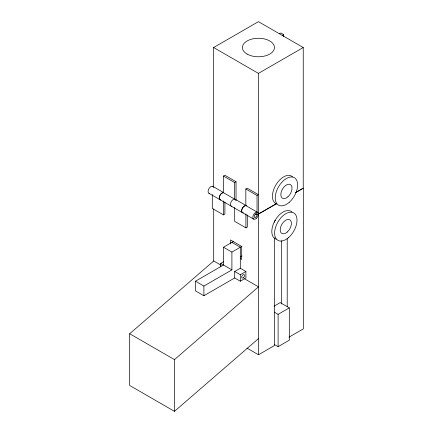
<?xml version="1.0" encoding="UTF-8"?>
<svg xmlns="http://www.w3.org/2000/svg" width="433" height="433" viewBox="0 0 433 433"><rect width="100%" height="100%" fill="white"/><g stroke="black" fill="none" stroke-linecap="round" stroke-linejoin="round"><path stroke-width="0.65" d="M283.436 36.545L283.637 34.586L280.838 32.968L279.437 33.774M258.506 338.595L174.494 411.35L129.684 385.478L129.684 333.74L213.702 260.985L213.702 208.977M174.494 411.35L174.494 359.612L258.506 286.852L244.542 278.792M213.626 187.511L213.626 47.522L258.436 21.65L303.241 47.522L303.241 188.187L295.679 192.55M282.24 35.392L283.637 34.586M213.626 47.522L258.436 73.388L303.241 47.522M220.63 199.878A3.962 2.284 -60 0 1 219.601 196.052A3.962 2.284 -60 0 1 223.428 192.658L223.428 176.058L224.83 175.251L236.028 181.719L236.028 200.452M223.428 176.058L234.632 182.526L236.028 181.719M245.83 188.994L247.232 188.182L258.436 194.65L257.034 195.462L245.83 188.994L245.83 205.594M212.3 194.493L212.3 208.435L223.504 214.903L224.9 214.097L224.9 202.054M255.275 213.848L257.034 214.86L276.476 203.64M258.436 73.388L258.436 214.054L276.546 203.683M295.75 192.593L303.317 188.225L303.317 328.891L288.935 337.193M234.702 207.429L234.702 221.371L245.906 227.839L247.303 227.033L247.303 214.99M234.702 277.959L234.702 271.491L240.304 268.26L245.906 271.491L245.906 277.959L240.304 281.196L234.702 277.959L203.9 295.744L195.494 290.895L195.494 281.196L223.504 265.028L223.504 247.243L233.582 241.419M275.756 220.305L274.609 220.965L274.609 222.313M223.504 247.243L231.904 252.093L241.982 246.269M220.7 266.641L220.7 263.41L223.504 261.792M240.304 256.942L241.982 255.973M195.494 281.196L203.9 286.045L231.904 269.878L231.904 252.093M234.702 271.491L240.304 274.728L245.906 271.491M274.051 306.174L280.211 302.618L289.309 307.874L289.309 340.208L278.11 346.676L274.192 344.414M274.127 312.041L278.11 314.342L289.309 307.874M246.87 348.04L258.506 354.762L274.609 345.464L274.609 237.793M212.879 186.412L223.423 192.501M235.281 199.348L246.415 205.772A3.962 2.284 -60 0 0 242.209 208.517A3.962 2.284 -60 0 0 243.032 212.814M257.034 212.062L245.906 205.637A3.962 2.284 -60 0 0 242.079 209.031A3.962 2.284 -60 0 0 243.102 212.852M208.917 193.275L220.051 199.7M220.121 199.743L231.249 206.168M231.325 206.205L242.453 212.635M242.523 212.673L253.651 219.098M231.904 242.388L240.304 247.243L240.304 268.26M240.304 258.561L241.706 259.367L241.706 246.431L230.502 239.963L230.502 243.844M220.7 263.41L231.904 269.878M213.702 260.985L221.263 265.353M129.684 333.74L174.494 359.612M287.209 238.588L287.209 306.559M281.612 240.743L281.612 303.998M278.11 314.342L278.11 346.676M258.506 214.097L258.506 354.762M257.034 195.462L257.034 214.86M245.906 213.891L245.906 227.839M240.304 274.728L240.304 281.196M234.632 182.526L234.632 199.126L223.504 192.701A3.962 2.284 -60 0 0 219.677 196.095A3.962 2.284 -60 0 0 220.7 199.922M223.504 200.961L223.504 214.903M203.9 286.045L203.9 295.744M231.828 206.346A3.962 2.284 -60 0 1 231.525 201.156A3.962 2.284 -60 0 1 235.936 200.338M209.496 193.454A3.962 2.284 -60 0 1 208.917 188.701A3.962 2.284 -60 0 1 213.323 186.829M276.817 204.003A15.842 9.147 -60 0 1 275.718 185.227A15.842 9.147 -60 0 1 292.524 176.794M276.189 239.211A15.842 9.147 -60 0 1 275.09 220.435A15.842 9.147 -60 0 1 291.896 212.002M256.358 218.378A3.962 2.284 -60 0 0 257.613 212.24A3.962 2.284 -60 0 0 252.932 216.397A3.962 2.284 -60 0 0 256.358 218.378M247.091 54.065A16.037 9.261 0 0 0 273.927 49.914A16.037 9.261 0 0 0 254.285 38.575A16.037 9.261 0 0 0 247.091 54.065M255.995 217.025A1.981 1.142 -60 0 0 256.623 213.956A1.981 1.142 -60 0 0 254.279 216.035A1.981 1.142 -60 0 0 255.995 217.025M287.891 196.826A7.918 4.574 -60 0 0 290.397 184.561A7.918 4.574 -60 0 0 281.028 192.869A7.918 4.574 -60 0 0 287.891 196.826M289.336 202.238A15.842 9.147 -60 0 0 294.359 177.698A15.842 9.147 -60 0 0 275.621 194.32A15.842 9.147 -60 0 0 289.336 202.238M287.263 232.034A7.918 4.574 -60 0 0 289.769 219.769A7.918 4.574 -60 0 0 280.4 228.077A7.918 4.574 -60 0 0 287.263 232.034M288.708 237.446A15.842 9.147 -60 0 0 293.731 212.906A15.842 9.147 -60 0 0 274.993 229.528A15.842 9.147 -60 0 0 288.708 237.446M243.465 277.699A1.981 1.142 -60 0 0 244.093 274.63A1.981 1.142 -60 0 0 241.749 276.709A1.981 1.142 -60 0 0 243.465 277.699"/></g></svg>
